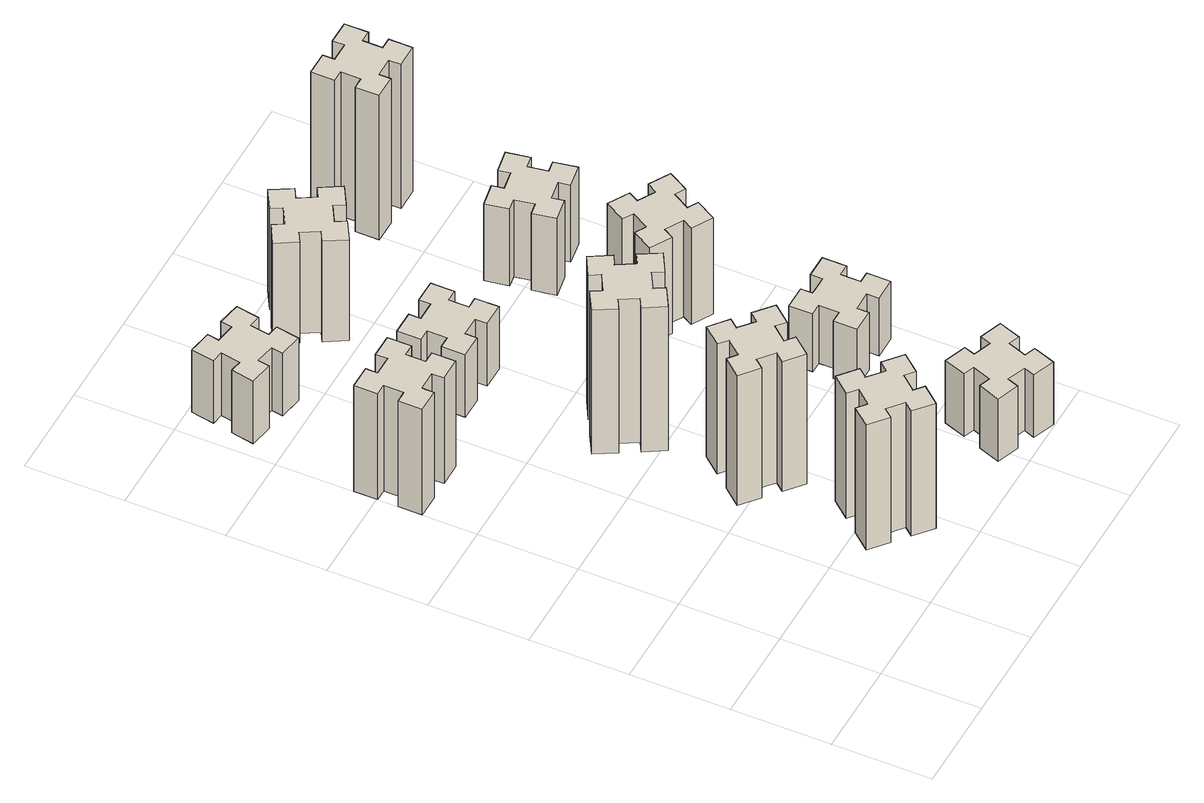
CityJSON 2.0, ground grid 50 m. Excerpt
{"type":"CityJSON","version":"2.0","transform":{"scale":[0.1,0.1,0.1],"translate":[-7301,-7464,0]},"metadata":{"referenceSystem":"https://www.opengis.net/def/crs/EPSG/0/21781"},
"CityObjects":{
"building1":{"type":"Building","attributes":{"class":"1000","function":"1000","usage":"1000","yearOfConstruction":2016,"roofType":"1000","measuredHeight":66,"storeysAboveGround":30,"storeysBelowGround":0},"geometry":[{"type":"Solid","lod":"1","boundaries":[[[[0,1,2,3,4,5,6,7,8,9,10,11,12,13,14,15,16,17,18,19]],[[17,16,20,21]],[[16,15,22,20]],[[15,14,23,22]],[[14,13,24,23]],[[13,12,25,24]],[[12,11,26,25]],[[11,10,27,26]],[[10,9,28,27]],[[9,8,29,28]],[[8,7,30,29]],[[7,6,31,30]],[[6,5,32,31]],[[5,4,33,32]],[[4,3,34,33]],[[3,2,35,34]],[[2,1,36,35]],[[1,0,37,36]],[[0,19,38,37]],[[19,18,39,38]],[[18,17,21,39]],[[24,25,26,27,28,29,30,31,32,33,34,35,36,37,38,39,21,20,22,23]]]]}]},
"building2":{"type":"Building","attributes":{"class":"1000","function":"1000","usage":"1000","yearOfConstruction":2016,"roofType":"1000","measuredHeight":78,"storeysAboveGround":30,"storeysBelowGround":0},"geometry":[{"type":"Solid","lod":"1","boundaries":[[[[40,41,42,43,44,45,46,47,48,49,50,51,52,53,54,55,56,57,58,59]],[[57,56,60,61]],[[56,55,62,60]],[[55,54,63,62]],[[54,53,64,63]],[[53,52,65,64]],[[52,51,66,65]],[[51,50,67,66]],[[50,49,68,67]],[[49,48,69,68]],[[48,47,70,69]],[[47,46,71,70]],[[46,45,72,71]],[[45,44,73,72]],[[44,43,74,73]],[[43,42,75,74]],[[42,41,76,75]],[[41,40,77,76]],[[40,59,78,77]],[[59,58,79,78]],[[58,57,61,79]],[[64,65,66,67,68,69,70,71,72,73,74,75,76,77,78,79,61,60,62,63]]]]}]},
"building3":{"type":"Building","attributes":{"class":"1000","function":"1000","usage":"1000","yearOfConstruction":2016,"roofType":"1000","measuredHeight":81,"storeysAboveGround":30,"storeysBelowGround":0},"geometry":[{"type":"Solid","lod":"1","boundaries":[[[[80,81,82,83,84,85,86,87,88,89,90,91,92,93,94,95,96,97,98,99]],[[97,96,100,101]],[[96,95,102,100]],[[95,94,103,102]],[[94,93,104,103]],[[93,92,105,104]],[[92,91,106,105]],[[91,90,107,106]],[[90,89,108,107]],[[89,88,109,108]],[[88,87,110,109]],[[87,86,111,110]],[[86,85,112,111]],[[85,84,113,112]],[[84,83,114,113]],[[83,82,115,114]],[[82,81,116,115]],[[81,80,117,116]],[[80,99,118,117]],[[99,98,119,118]],[[98,97,101,119]],[[104,105,106,107,108,109,110,111,112,113,114,115,116,117,118,119,101,100,102,103]]]]}]},
"building4":{"type":"Building","attributes":{"class":"1000","function":"1000","usage":"1000","yearOfConstruction":2016,"roofType":"1000","measuredHeight":39,"storeysAboveGround":30,"storeysBelowGround":0},"geometry":[{"type":"Solid","lod":"1","boundaries":[[[[120,121,122,123,124,125,126,127,128,129,130,131,132,133,134,135,136,137,138,139]],[[137,136,140,141]],[[136,135,142,140]],[[135,134,143,142]],[[134,133,144,143]],[[133,132,145,144]],[[132,131,146,145]],[[131,130,147,146]],[[130,129,148,147]],[[129,128,149,148]],[[128,127,150,149]],[[127,126,151,150]],[[126,125,152,151]],[[125,124,153,152]],[[124,123,154,153]],[[123,122,155,154]],[[122,121,156,155]],[[121,120,157,156]],[[120,139,158,157]],[[139,138,159,158]],[[138,137,141,159]],[[144,145,146,147,148,149,150,151,152,153,154,155,156,157,158,159,141,140,142,143]]]]}]},
"building5":{"type":"Building","attributes":{"class":"1000","function":"1000","usage":"1000","yearOfConstruction":2016,"roofType":"1000","measuredHeight":90,"storeysAboveGround":30,"storeysBelowGround":0},"geometry":[{"type":"Solid","lod":"1","boundaries":[[[[160,161,162,163,164,165,166,167,168,169,170,171,172,173,174,175,176,177,178,179]],[[177,176,180,181]],[[176,175,182,180]],[[175,174,183,182]],[[174,173,184,183]],[[173,172,185,184]],[[172,171,186,185]],[[171,170,187,186]],[[170,169,188,187]],[[169,168,189,188]],[[168,167,190,189]],[[167,166,191,190]],[[166,165,192,191]],[[165,164,193,192]],[[164,163,194,193]],[[163,162,195,194]],[[162,161,196,195]],[[161,160,197,196]],[[160,179,198,197]],[[179,178,199,198]],[[178,177,181,199]],[[184,185,186,187,188,189,190,191,192,193,194,195,196,197,198,199,181,180,182,183]]]]}]},
"building6":{"type":"Building","attributes":{"class":"1000","function":"1000","usage":"1000","yearOfConstruction":2016,"roofType":"1000","measuredHeight":39,"storeysAboveGround":30,"storeysBelowGround":0},"geometry":[{"type":"Solid","lod":"1","boundaries":[[[[200,201,202,203,204,205,206,207,208,209,210,211,212,213,214,215,216,217,218,219]],[[217,216,220,221]],[[216,215,222,220]],[[215,214,223,222]],[[214,213,224,223]],[[213,212,225,224]],[[212,211,226,225]],[[211,210,227,226]],[[210,209,228,227]],[[209,208,229,228]],[[208,207,230,229]],[[207,206,231,230]],[[206,205,232,231]],[[205,204,233,232]],[[204,203,234,233]],[[203,202,235,234]],[[202,201,236,235]],[[201,200,237,236]],[[200,219,238,237]],[[219,218,239,238]],[[218,217,221,239]],[[224,225,226,227,228,229,230,231,232,233,234,235,236,237,238,239,221,220,222,223]]]]}]},
"building7":{"type":"Building","attributes":{"class":"1000","function":"1000","usage":"1000","yearOfConstruction":2016,"roofType":"1000","measuredHeight":39,"storeysAboveGround":30,"storeysBelowGround":0},"geometry":[{"type":"Solid","lod":"1","boundaries":[[[[240,241,242,243,244,245,246,247,248,249,250,251,252,253,254,255,256,257,258,259]],[[257,256,260,261]],[[256,255,262,260]],[[255,254,263,262]],[[254,253,264,263]],[[253,252,265,264]],[[252,251,266,265]],[[251,250,267,266]],[[250,249,268,267]],[[249,248,269,268]],[[248,247,270,269]],[[247,246,271,270]],[[246,245,272,271]],[[245,244,273,272]],[[244,243,274,273]],[[243,242,275,274]],[[242,241,276,275]],[[241,240,277,276]],[[240,259,278,277]],[[259,258,279,278]],[[258,257,261,279]],[[264,265,266,267,268,269,270,271,272,273,274,275,276,277,278,279,261,260,262,263]]]]}]},
"building8":{"type":"Building","attributes":{"class":"1000","function":"1000","usage":"1000","yearOfConstruction":2016,"roofType":"1000","measuredHeight":63,"storeysAboveGround":30,"storeysBelowGround":0},"geometry":[{"type":"Solid","lod":"1","boundaries":[[[[280,281,282,283,284,285,286,287,288,289,290,291,292,293,294,295,296,297,298,299]],[[297,296,300,301]],[[296,295,302,300]],[[295,294,303,302]],[[294,293,304,303]],[[293,292,305,304]],[[292,291,306,305]],[[291,290,307,306]],[[290,289,308,307]],[[289,288,309,308]],[[288,287,310,309]],[[287,286,311,310]],[[286,285,312,311]],[[285,284,313,312]],[[284,283,314,313]],[[283,282,315,314]],[[282,281,316,315]],[[281,280,317,316]],[[280,299,318,317]],[[299,298,319,318]],[[298,297,301,319]],[[304,305,306,307,308,309,310,311,312,313,314,315,316,317,318,319,301,300,302,303]]]]}]},
"building9":{"type":"Building","attributes":{"class":"1000","function":"1000","usage":"1000","yearOfConstruction":2016,"roofType":"1000","measuredHeight":36,"storeysAboveGround":30,"storeysBelowGround":0},"geometry":[{"type":"Solid","lod":"1","boundaries":[[[[320,321,322,323,324,325,326,327,328,329,330,331,332,333,334,335,336,337,338,339]],[[337,336,340,341]],[[336,335,342,340]],[[335,334,343,342]],[[334,333,344,343]],[[333,332,345,344]],[[332,331,346,345]],[[331,330,347,346]],[[330,329,348,347]],[[329,328,349,348]],[[328,327,350,349]],[[327,326,351,350]],[[326,325,352,351]],[[325,324,353,352]],[[324,323,354,353]],[[323,322,355,354]],[[322,321,356,355]],[[321,320,357,356]],[[320,339,358,357]],[[339,338,359,358]],[[338,337,341,359]],[[344,345,346,347,348,349,350,351,352,353,354,355,356,357,358,359,341,340,342,343]]]]}]},
"building10":{"type":"Building","attributes":{"class":"1000","function":"1000","usage":"1000","yearOfConstruction":2016,"roofType":"1000","measuredHeight":60,"storeysAboveGround":30,"storeysBelowGround":0},"geometry":[{"type":"Solid","lod":"1","boundaries":[[[[360,361,362,363,364,365,366,367,368,369,370,371,372,373,374,375,376,377,378,379]],[[377,376,380,381]],[[376,375,382,380]],[[375,374,383,382]],[[374,373,384,383]],[[373,372,385,384]],[[372,371,386,385]],[[371,370,387,386]],[[370,369,388,387]],[[369,368,389,388]],[[368,367,390,389]],[[367,366,391,390]],[[366,365,392,391]],[[365,364,393,392]],[[364,363,394,393]],[[363,362,395,394]],[[362,361,396,395]],[[361,360,397,396]],[[360,379,398,397]],[[379,378,399,398]],[[378,377,381,399]],[[384,385,386,387,388,389,390,391,392,393,394,395,396,397,398,399,381,380,382,383]]]]}]},
"building11":{"type":"Building","attributes":{"class":"1000","function":"1000","usage":"1000","yearOfConstruction":2016,"roofType":"1000","measuredHeight":48,"storeysAboveGround":30,"storeysBelowGround":0},"geometry":[{"type":"Solid","lod":"1","boundaries":[[[[400,401,402,403,404,405,406,407,408,409,410,411,412,413,414,415,416,417,418,419]],[[417,416,420,421]],[[416,415,422,420]],[[415,414,423,422]],[[414,413,424,423]],[[413,412,425,424]],[[412,411,426,425]],[[411,410,427,426]],[[410,409,428,427]],[[409,408,429,428]],[[408,407,430,429]],[[407,406,431,430]],[[406,405,432,431]],[[405,404,433,432]],[[404,403,434,433]],[[403,402,435,434]],[[402,401,436,435]],[[401,400,437,436]],[[400,419,438,437]],[[419,418,439,438]],[[418,417,421,439]],[[424,425,426,427,428,429,430,431,432,433,434,435,436,437,438,439,421,420,422,423]]]]}]},
"building12":{"type":"Building","attributes":{"class":"1000","function":"1000","usage":"1000","yearOfConstruction":2016,"roofType":"1000","measuredHeight":90,"storeysAboveGround":30,"storeysBelowGround":0},"geometry":[{"type":"Solid","lod":"1","boundaries":[[[[440,441,442,443,444,445,446,447,448,449,450,451,452,453,454,455,456,457,458,459]],[[457,456,460,461]],[[456,455,462,460]],[[455,454,463,462]],[[454,453,464,463]],[[453,452,465,464]],[[452,451,466,465]],[[451,450,467,466]],[[450,449,468,467]],[[449,448,469,468]],[[448,447,470,469]],[[447,446,471,470]],[[446,445,472,471]],[[445,444,473,472]],[[444,443,474,473]],[[443,442,475,474]],[[442,441,476,475]],[[441,440,477,476]],[[440,459,478,477]],[[459,458,479,478]],[[458,457,461,479]],[[464,465,466,467,468,469,470,471,472,473,474,475,476,477,478,479,461,460,462,463]]]]}]}
},
"vertices":[
[285,2395,0],[285,2495,0],[345,2495,0],[345,2615,0],[225,2615,0],[225,2555,0],[125,2555,0],[125,2615,0],[5,2615,0],[5,2495,0],[65,2495,0],[65,2395,0],[5,2395,0],[5,2275,0],[125,2275,0],[125,2335,0],[225,2335,0],[225,2275,0],[345,2275,0],[345,2395,0],[225,2335,660],[225,2275,660],[125,2335,660],[125,2275,660],[5,2275,660],[5,2395,660],[65,2395,660],[65,2495,660],[5,2495,660],[5,2615,660],[125,2615,660],[125,2555,660],[225,2555,660],[225,2615,660],[345,2615,660],[345,2495,660],[285,2495,660],[285,2395,660],[345,2395,660],[345,2275,660],
[1024,477,0],[948,542,0],[986,588,0],[894,665,0],[817,573,0],[863,534,0],[799,458,0],[753,496,0],[676,404,0],[768,327,0],[806,373,0],[883,309,0],[844,263,0],[936,186,0],[1013,278,0],[967,316,0],[1032,393,0],[1078,354,0],[1155,446,0],[1063,523,0],[1032,393,780],[1078,354,780],[967,316,780],[1013,278,780],[936,186,780],[844,263,780],[883,309,780],[806,373,780],[768,327,780],[676,404,780],[753,496,780],[799,458,780],[863,534,780],[817,573,780],[894,665,780],[986,588,780],[948,542,780],[1024,477,780],[1063,523,780],[1155,446,780],
[967,956,0],[1032,1033,0],[1078,994,0],[1155,1086,0],[1063,1163,0],[1024,1117,0],[948,1182,0],[986,1228,0],[894,1305,0],[817,1213,0],[863,1174,0],[799,1098,0],[753,1136,0],[676,1044,0],[768,967,0],[806,1013,0],[883,949,0],[844,903,0],[936,826,0],[1013,918,0],[883,949,810],[844,903,810],[806,1013,810],[768,967,810],[676,1044,810],[753,1136,810],[799,1098,810],[863,1174,810],[817,1213,810],[894,1305,810],[986,1228,810],[948,1182,810],[1024,1117,810],[1063,1163,810],[1155,1086,810],[1078,994,810],[1032,1033,810],[967,956,810],[1013,918,810],[936,826,810],
[207,3186,0],[305,3168,0],[295,3109,0],[413,3088,0],[434,3207,0],[375,3217,0],[392,3315,0],[451,3305,0],[472,3423,0],[354,3444,0],[344,3385,0],[245,3402,0],[256,3461,0],[137,3482,0],[117,3364,0],[176,3354,0],[158,3255,0],[99,3266,0],[78,3147,0],[197,3127,0],[158,3255,390],[99,3266,390],[176,3354,390],[117,3364,390],[137,3482,390],[256,3461,390],[245,3402,390],[344,3385,390],[354,3444,390],[472,3423,390],[451,3305,390],[392,3315,390],[375,3217,390],[434,3207,390],[413,3088,390],[295,3109,390],[305,3168,390],[207,3186,390],[197,3127,390],[78,3147,390],
[795,1694,0],[845,1607,0],[793,1577,0],[853,1473,0],[957,1533,0],[927,1585,0],[1014,1635,0],[1044,1583,0],[1148,1643,0],[1088,1747,0],[1036,1717,0],[986,1804,0],[1038,1834,0],[978,1938,0],[874,1878,0],[904,1826,0],[817,1776,0],[787,1828,0],[683,1768,0],[743,1664,0],[817,1776,900],[787,1828,900],[904,1826,900],[874,1878,900],[978,1938,900],[1038,1834,900],[986,1804,900],[1036,1717,900],[1088,1747,900],[1148,1643,900],[1044,1583,900],[1014,1635,900],[927,1585,900],[957,1533,900],[853,1473,900],[793,1577,900],[845,1607,900],[795,1694,900],[743,1664,900],[683,1768,900],
[765,2435,0],[865,2435,0],[865,2375,0],[985,2375,0],[985,2495,0],[925,2495,0],[925,2595,0],[985,2595,0],[985,2715,0],[865,2715,0],[865,2655,0],[765,2655,0],[765,2715,0],[645,2715,0],[645,2595,0],[705,2595,0],[705,2495,0],[645,2495,0],[645,2375,0],[765,2375,0],[705,2495,390],[645,2495,390],[705,2595,390],[645,2595,390],[645,2715,390],[765,2715,390],[765,2655,390],[865,2655,390],[865,2715,390],[985,2715,390],[985,2595,390],[925,2595,390],[925,2495,390],[985,2495,390],[985,2375,390],[865,2375,390],[865,2435,390],[765,2435,390],[765,2375,390],[645,2375,390],
[1571,139,0],[1665,105,0],[1644,49,0],[1757,7,0],[1798,120,0],[1742,141,0],[1776,235,0],[1832,214,0],[1873,327,0],[1760,368,0],[1740,312,0],[1646,346,0],[1667,402,0],[1554,443,0],[1513,330,0],[1569,310,0],[1535,216,0],[1479,237,0],[1437,124,0],[1550,83,0],[1535,216,390],[1479,237,390],[1569,310,390],[1513,330,390],[1554,443,390],[1667,402,390],[1646,346,390],[1740,312,390],[1760,368,390],[1873,327,390],[1832,214,390],[1776,235,390],[1742,141,390],[1798,120,390],[1757,7,390],[1644,49,390],[1665,105,390],[1571,139,390],[1550,83,390],[1437,124,390],
[1036,3297,0],[986,3384,0],[1038,3414,0],[978,3518,0],[874,3458,0],[904,3406,0],[817,3356,0],[787,3408,0],[683,3348,0],[743,3244,0],[795,3274,0],[845,3187,0],[793,3157,0],[853,3053,0],[957,3113,0],[927,3165,0],[1014,3215,0],[1044,3163,0],[1148,3223,0],[1088,3327,0],[1014,3215,630],[1044,3163,630],[927,3165,630],[957,3113,630],[853,3053,630],[793,3157,630],[845,3187,630],[795,3274,630],[743,3244,630],[683,3348,630],[787,3408,630],[817,3356,630],[904,3406,630],[874,3458,630],[978,3518,630],[1038,3414,630],[986,3384,630],[1036,3297,630],[1088,3327,630],[1148,3223,630],
[1645,1115,0],[1645,1015,0],[1585,1015,0],[1585,895,0],[1705,895,0],[1705,955,0],[1805,955,0],[1805,895,0],[1925,895,0],[1925,1015,0],[1865,1015,0],[1865,1115,0],[1925,1115,0],[1925,1235,0],[1805,1235,0],[1805,1175,0],[1705,1175,0],[1705,1235,0],[1585,1235,0],[1585,1115,0],[1705,1175,360],[1705,1235,360],[1805,1175,360],[1805,1235,360],[1925,1235,360],[1925,1115,360],[1865,1115,360],[1865,1015,360],[1925,1015,360],[1925,895,360],[1805,895,360],[1805,955,360],[1705,955,360],[1705,895,360],[1585,895,360],[1585,1015,360],[1645,1015,360],[1645,1115,360],[1585,1115,360],[1585,1235,360],
[1726,1807,0],[1776,1894,0],[1828,1864,0],[1888,1968,0],[1784,2028,0],[1754,1976,0],[1667,2026,0],[1697,2078,0],[1593,2138,0],[1533,2034,0],[1585,2004,0],[1535,1917,0],[1483,1947,0],[1423,1843,0],[1527,1783,0],[1557,1835,0],[1644,1785,0],[1614,1733,0],[1718,1673,0],[1778,1777,0],[1644,1785,600],[1614,1733,600],[1557,1835,600],[1527,1783,600],[1423,1843,600],[1483,1947,600],[1535,1917,600],[1585,2004,600],[1533,2034,600],[1593,2138,600],[1697,2078,600],[1667,2026,600],[1754,1976,600],[1784,2028,600],[1888,1968,600],[1828,1864,600],[1776,1894,600],[1726,1807,600],[1778,1777,600],[1718,1673,600],
[1538,2575,0],[1556,2477,0],[1497,2467,0],[1517,2348,0],[1636,2369,0],[1625,2428,0],[1724,2446,0],[1734,2387,0],[1852,2407,0],[1831,2526,0],[1772,2515,0],[1755,2614,0],[1814,2624,0],[1793,2742,0],[1675,2721,0],[1685,2662,0],[1587,2645,0],[1577,2704,0],[1458,2683,0],[1479,2565,0],[1587,2645,480],[1577,2704,480],[1685,2662,480],[1675,2721,480],[1793,2742,480],[1814,2624,480],[1755,2614,480],[1772,2515,480],[1831,2526,480],[1852,2407,480],[1734,2387,480],[1724,2446,480],[1625,2428,480],[1636,2369,480],[1517,2348,480],[1497,2467,480],[1556,2477,480],[1538,2575,480],[1479,2565,480],[1458,2683,480],
[1605,3275,0],[1705,3275,0],[1705,3215,0],[1825,3215,0],[1825,3335,0],[1765,3335,0],[1765,3435,0],[1825,3435,0],[1825,3555,0],[1705,3555,0],[1705,3495,0],[1605,3495,0],[1605,3555,0],[1485,3555,0],[1485,3435,0],[1545,3435,0],[1545,3335,0],[1485,3335,0],[1485,3215,0],[1605,3215,0],[1545,3335,900],[1485,3335,900],[1545,3435,900],[1485,3435,900],[1485,3555,900],[1605,3555,900],[1605,3495,900],[1705,3495,900],[1705,3555,900],[1825,3555,900],[1825,3435,900],[1765,3435,900],[1765,3335,900],[1825,3335,900],[1825,3215,900],[1705,3215,900],[1705,3275,900],[1605,3275,900],[1605,3215,900],[1485,3215,900]
]}
